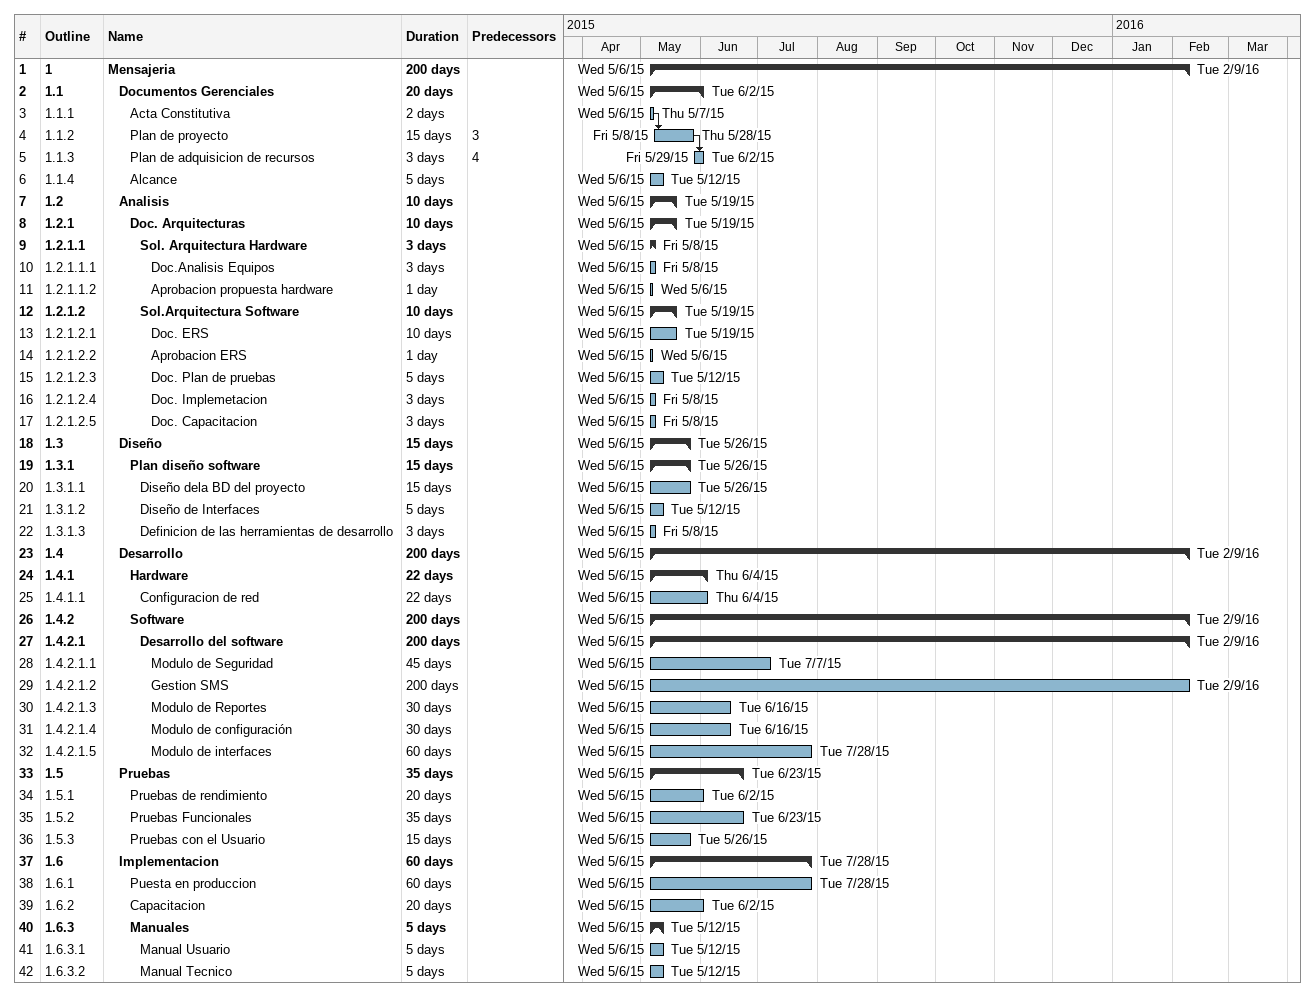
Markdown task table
| ID | WBS | Task | Duration | Start | Finish | Predecessors |
|---|---|---|---|---|---|---|
| 1 | 1 | **Mensajeria** | 200d | 2015-05-06 | 2016-02-09 |  |
| 2 | 1.1 | **Documentos Gerenciales** | 20d | 2015-05-06 | 2015-06-02 |  |
| 3 | 1.1.1 | Acta Constitutiva | 2d | 2015-05-06 | 2015-05-07 |  |
| 4 | 1.1.2 | Plan de proyecto | 15d | 2015-05-08 | 2015-05-28 | 3 |
| 5 | 1.1.3 | Plan de adquisicion de recursos | 3d | 2015-05-29 | 2015-06-02 | 4 |
| 6 | 1.1.4 | Alcance | 5d | 2015-05-06 | 2015-05-12 |  |
| 7 | 1.2 | **Analisis** | 10d | 2015-05-06 | 2015-05-19 |  |
| 8 | 1.2.1 | **Doc. Arquitecturas** | 10d | 2015-05-06 | 2015-05-19 |  |
| 9 | 1.2.1.1 | **Sol. Arquitectura Hardware** | 3d | 2015-05-06 | 2015-05-08 |  |
| 10 | 1.2.1.1.1 | Doc.Analisis Equipos | 3d | 2015-05-06 | 2015-05-08 |  |
| 11 | 1.2.1.1.2 | Aprobacion propuesta hardware | 1d | 2015-05-06 | 2015-05-06 |  |
| 12 | 1.2.1.2 | **Sol.Arquitectura Software** | 10d | 2015-05-06 | 2015-05-19 |  |
| 13 | 1.2.1.2.1 | Doc. ERS | 10d | 2015-05-06 | 2015-05-19 |  |
| 14 | 1.2.1.2.2 | Aprobacion ERS | 1d | 2015-05-06 | 2015-05-06 |  |
| 15 | 1.2.1.2.3 | Doc. Plan de pruebas | 5d | 2015-05-06 | 2015-05-12 |  |
| 16 | 1.2.1.2.4 | Doc. Implemetacion | 3d | 2015-05-06 | 2015-05-08 |  |
| 17 | 1.2.1.2.5 | Doc. Capacitacion | 3d | 2015-05-06 | 2015-05-08 |  |
| 18 | 1.3 | **Diseño** | 15d | 2015-05-06 | 2015-05-26 |  |
| 19 | 1.3.1 | **Plan diseño software** | 15d | 2015-05-06 | 2015-05-26 |  |
| 20 | 1.3.1.1 | Diseño dela BD del proyecto | 15d | 2015-05-06 | 2015-05-26 |  |
| 21 | 1.3.1.2 | Diseño de Interfaces | 5d | 2015-05-06 | 2015-05-12 |  |
| 22 | 1.3.1.3 | Definicion de las herramientas de desarrollo | 3d | 2015-05-06 | 2015-05-08 |  |
| 23 | 1.4 | **Desarrollo** | 200d | 2015-05-06 | 2016-02-09 |  |
| 24 | 1.4.1 | **Hardware** | 22d | 2015-05-06 | 2015-06-04 |  |
| 25 | 1.4.1.1 | Configuracion de red | 22d | 2015-05-06 | 2015-06-04 |  |
| 26 | 1.4.2 | **Software** | 200d | 2015-05-06 | 2016-02-09 |  |
| 27 | 1.4.2.1 | **Desarrollo del software** | 200d | 2015-05-06 | 2016-02-09 |  |
| 28 | 1.4.2.1.1 | Modulo de Seguridad | 45d | 2015-05-06 | 2015-07-07 |  |
| 29 | 1.4.2.1.2 | Gestion SMS | 200d | 2015-05-06 | 2016-02-09 |  |
| 30 | 1.4.2.1.3 | Modulo de Reportes | 30d | 2015-05-06 | 2015-06-16 |  |
| 31 | 1.4.2.1.4 | Modulo de configuración | 30d | 2015-05-06 | 2015-06-16 |  |
| 32 | 1.4.2.1.5 | Modulo de interfaces | 60d | 2015-05-06 | 2015-07-28 |  |
| 33 | 1.5 | **Pruebas** | 35d | 2015-05-06 | 2015-06-23 |  |
| 34 | 1.5.1 | Pruebas de rendimiento | 20d | 2015-05-06 | 2015-06-02 |  |
| 35 | 1.5.2 | Pruebas Funcionales | 35d | 2015-05-06 | 2015-06-23 |  |
| 36 | 1.5.3 | Pruebas con el Usuario | 15d | 2015-05-06 | 2015-05-26 |  |
| 37 | 1.6 | **Implementacion** | 60d | 2015-05-06 | 2015-07-28 |  |
| 38 | 1.6.1 | Puesta en produccion | 60d | 2015-05-06 | 2015-07-28 |  |
| 39 | 1.6.2 | Capacitacion | 20d | 2015-05-06 | 2015-06-02 |  |
| 40 | 1.6.3 | **Manuales** | 5d | 2015-05-06 | 2015-05-12 |  |
| 41 | 1.6.3.1 | Manual Usuario | 5d | 2015-05-06 | 2015-05-12 |  |
| 42 | 1.6.3.2 | Manual Tecnico | 5d | 2015-05-06 | 2015-05-12 |  |
